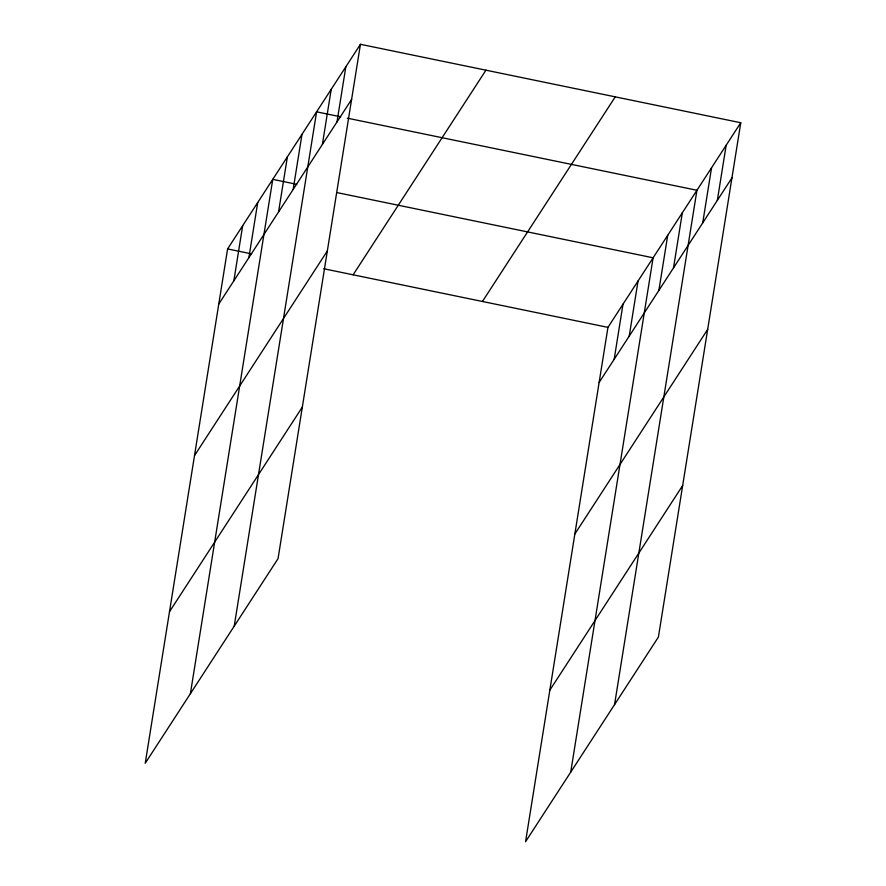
<?xml version="1.0" encoding="UTF-8"?>
<svg xmlns="http://www.w3.org/2000/svg" width="886" height="886" viewBox="0 0 886 886"><rect width="100%" height="100%" fill="white"/><g stroke="black" fill="none" stroke-linecap="round" stroke-linejoin="round"><path stroke-width="1.33" d="M360.436 44.3L227.602 248.922L145.226 763.256L278.049 558.634L360.436 44.3L740.774 122.744L658.398 637.078L525.564 841.7L607.951 327.366L740.774 122.744M233.838 280.851L242.664 225.731M248.888 257.66L257.715 202.54M190.39 693.683L272.766 179.349L296.799 184.31M278.547 211.964L287.385 156.844M293.166 189.46L301.993 134.329M234.225 626.158L316.601 111.824L340.634 116.786M322.382 144.44L331.22 89.32M337.001 121.936L345.828 66.804M614.175 359.295L623.002 304.175M629.226 336.104L638.053 280.984M570.728 772.127L653.104 257.793L336.857 192.572M658.885 290.409L667.723 235.288M673.504 267.904L682.331 212.773M614.563 704.603L696.939 190.268L347.312 118.159M702.72 222.884L711.558 167.753M717.339 200.38L726.166 145.249M218.776 304.042L351.609 99.42M194.51 455.581L327.333 250.959M353.115 274.804L485.949 70.182M169.492 611.717L302.325 407.095M482.438 301.473L615.261 96.851M599.113 382.486L731.947 177.864M574.848 534.025L707.67 329.404M549.841 690.161L682.663 485.539M227.602 248.922L251.646 253.872M323.744 268.746L607.951 327.366"/></g></svg>
